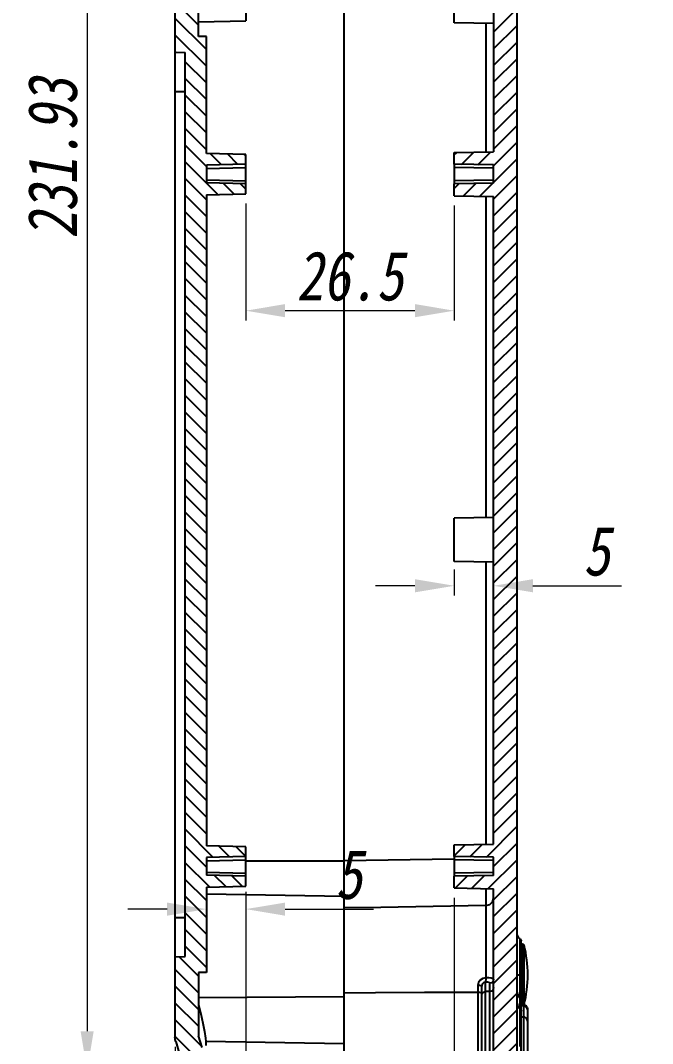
# Model space of a CAD drawing. Header units: millimetres. Extents: x 4697 to 5264, y 321 to 714.
# Drawn here: x 4864.1 to 4944.5, y 452.1 to 582.1 of the extents above; entities that cross this region are included whole.
import ezdxf

# ---------------------------------------------------------------- set-up
doc = ezdxf.new("R2010")
doc.units = ezdxf.units.MM
doc.layers.add('02___PRT_ALL_AXES', color=7, linetype='Continuous')
doc.layers.add('06___PRT_ALL_SURFS', color=7, linetype='Continuous')
doc.layers.add('dim', color=82, linetype='Continuous', lineweight=9)
doc.styles.add('wuwei', font='SimSun.ttf', dxfattribs={"width": 0.8, "oblique": 10})
doc.dimstyles.new('wuwei', dxfattribs={"dimscale": 2.5, "dimtxt": 2.5, "dimasz": 1.5, "dimexe": 0.3, "dimexo": 0.3, "dimgap": 0.5, "dimtad": 1, "dimdsep": 46, "dimtxsty": 'wuwei', "dimcen": 0, "dimclrd": 42, "dimclre": 82, "dimclrt": 82, "dimazin": 2, "dimtfac": 1, "dimtofl": 0, "dimtmove": 0, "dimatfit": 3, "dimfxl": 0, "dimlwd": 5, "dimlwe": 5, "dimarcsym": 0})

# ---------------------------------------------------------------- blocks, each defined once
blk = doc.blocks.new('*D11')
at = {"layer": 'Defpoints', "color": 0}
for p in [(4905.26, 680.55), (4872.59, 448.62), (4905.26, 448.62)]:
    blk.add_point(p, dxfattribs=at)
at = {"layer": 'dim', "color": 82, "lineweight": 5}
for p, q in [((4904.01, 680.55), (4871.34, 680.55)), ((4904.01, 448.62), (4871.34, 448.62))]:
    blk.add_line(p, q, dxfattribs=at)
at = {"layer": 'dim', "color": 42, "lineweight": 5}
blk.add_line((4872.59, 675.55), (4872.59, 453.62), dxfattribs=at)
at = {"layer": 'dim', "color": 42}
for points in [[(4871.76, 675.55), (4873.42, 675.55), (4872.59, 680.55)], [(4871.76, 453.62), (4873.42, 453.62), (4872.59, 448.62)]]:
    blk.add_solid(points, dxfattribs=at)
at = {"layer": 'dim', "color": 82, "insert": (4868.22, 564.58), "char_height": 6.25, "attachment_point": 5, "rotation": 90, "style": 'wuwei'}
blk.add_mtext('231.93', dxfattribs=at)
blk = doc.blocks.new('*D10')
at = {"layer": 'Defpoints', "color": 0}
for p in [(4892.76, 472.58), (4919.26, 471.83), (4892.76, 437.17)]:
    blk.add_point(p, dxfattribs=at)
at = {"layer": 'dim', "color": 82, "lineweight": 5}
for p, q in [((4892.76, 471.33), (4892.76, 435.92)), ((4919.26, 470.58), (4919.26, 435.92))]:
    blk.add_line(p, q, dxfattribs=at)
at = {"layer": 'dim', "color": 42, "lineweight": 5}
blk.add_line((4914.26, 437.17), (4897.76, 437.17), dxfattribs=at)
at = {"layer": 'dim', "color": 42}
for points in [[(4897.76, 438.01), (4897.76, 436.34), (4892.76, 437.17)], [(4914.26, 438.01), (4914.26, 436.34), (4919.26, 437.17)]]:
    blk.add_solid(points, dxfattribs=at)
at = {"layer": 'dim', "color": 82, "insert": (4906.01, 441.55), "char_height": 6.25, "attachment_point": 5, "style": 'wuwei'}
blk.add_mtext('26.5', dxfattribs=at)
blk = doc.blocks.new('*D9')
at = {"layer": 'Defpoints', "color": 0}
for p in [(4883.76, 452.88), (4928.56, 449.68), (4883.76, 428.71)]:
    blk.add_point(p, dxfattribs=at)
at = {"layer": 'dim', "color": 82, "lineweight": 5}
for p, q in [((4883.76, 451.63), (4883.76, 427.47)), ((4928.56, 448.43), (4928.56, 427.47))]:
    blk.add_line(p, q, dxfattribs=at)
at = {"layer": 'dim', "color": 42, "lineweight": 5}
blk.add_line((4923.56, 428.71), (4888.76, 428.71), dxfattribs=at)
at = {"layer": 'dim', "color": 42}
for points in [[(4888.76, 429.55), (4888.76, 427.88), (4883.76, 428.71)], [(4923.56, 429.55), (4923.56, 427.88), (4928.56, 428.71)]]:
    blk.add_solid(points, dxfattribs=at)
at = {"layer": 'dim', "color": 82, "insert": (4906.73, 433.09), "char_height": 6.25, "attachment_point": 5, "style": 'wuwei'}
blk.add_mtext('44.8', dxfattribs=at)
blk = doc.blocks.new('*D12')
at = {"layer": 'Defpoints', "color": 0}
for p in [(4887.76, 472.43), (4892.76, 472.58), (4892.76, 469.15)]:
    blk.add_point(p, dxfattribs=at)
at = {"layer": 'dim', "color": 82, "lineweight": 5}
for p, q in [((4887.76, 471.18), (4887.76, 467.9)), ((4892.76, 471.33), (4892.76, 467.9))]:
    blk.add_line(p, q, dxfattribs=at)
at = {"layer": 'dim', "color": 42, "lineweight": 5}
for p, q in [((4882.76, 469.15), (4877.76, 469.15)), ((4897.76, 469.15), (4909.01, 469.15))]:
    blk.add_line(p, q, dxfattribs=at)
at = {"layer": 'dim', "color": 42}
for points in [[(4882.76, 469.98), (4882.76, 468.31), (4887.76, 469.15)], [(4897.76, 469.98), (4897.76, 468.31), (4892.76, 469.15)]]:
    blk.add_solid(points, dxfattribs=at)
at = {"layer": 'dim', "color": 82, "insert": (4905.88, 473.52), "char_height": 6.25, "attachment_point": 5, "style": 'wuwei'}
blk.add_mtext('5', dxfattribs=at)
blk = doc.blocks.new('*D13')
at = {"layer": 'Defpoints', "color": 0}
for p in [(4919.26, 513.58), (4924.26, 513.5), (4924.26, 510.25)]:
    blk.add_point(p, dxfattribs=at)
at = {"layer": 'dim', "color": 82, "lineweight": 5}
for p, q in [((4919.26, 512.33), (4919.26, 509)), ((4924.26, 512.25), (4924.26, 509))]:
    blk.add_line(p, q, dxfattribs=at)
at = {"layer": 'dim', "color": 42, "lineweight": 5}
for p, q in [((4914.26, 510.25), (4909.26, 510.25)), ((4929.26, 510.25), (4940.51, 510.25))]:
    blk.add_line(p, q, dxfattribs=at)
at = {"layer": 'dim', "color": 42}
for points in [[(4914.26, 511.09), (4914.26, 509.42), (4919.26, 510.25)], [(4929.26, 511.09), (4929.26, 509.42), (4924.26, 510.25)]]:
    blk.add_solid(points, dxfattribs=at)
at = {"layer": 'dim', "color": 82, "insert": (4937.38, 514.63), "char_height": 6.25, "attachment_point": 5, "style": 'wuwei'}
blk.add_mtext('5', dxfattribs=at)
blk = doc.blocks.new('*D30')
at = {"layer": 'Defpoints', "color": 0}
for p in [(4892.76, 560.08), (4919.26, 559.83), (4892.76, 545.22)]:
    blk.add_point(p, dxfattribs=at)
at = {"layer": 'dim', "color": 82, "lineweight": 5}
for p, q in [((4892.76, 558.83), (4892.76, 543.97)), ((4919.26, 558.58), (4919.26, 543.97))]:
    blk.add_line(p, q, dxfattribs=at)
at = {"layer": 'dim', "color": 42, "lineweight": 5}
blk.add_line((4914.26, 545.22), (4897.76, 545.22), dxfattribs=at)
at = {"layer": 'dim', "color": 42}
for points in [[(4897.76, 546.06), (4897.76, 544.39), (4892.76, 545.22)], [(4914.26, 546.06), (4914.26, 544.39), (4919.26, 545.22)]]:
    blk.add_solid(points, dxfattribs=at)
at = {"layer": 'dim', "color": 82, "insert": (4906.01, 549.6), "char_height": 6.25, "attachment_point": 5, "style": 'wuwei'}
blk.add_mtext('26.5', dxfattribs=at)
blk = doc.blocks.new('*D34')
at = {"layer": 'Defpoints', "color": 0}
for p in [(4959.63, 615.31), (4947.59, 564.81), (4953.48, 564.81)]:
    blk.add_point(p, dxfattribs=at)
at = {"layer": 'dim', "color": 82, "lineweight": 5}
for p, q in [((4958.38, 615.31), (4946.34, 615.31)), ((4952.23, 564.81), (4946.34, 564.81))]:
    blk.add_line(p, q, dxfattribs=at)
at = {"layer": 'dim', "color": 42, "lineweight": 5}
blk.add_line((4947.59, 610.31), (4947.59, 569.81), dxfattribs=at)
at = {"layer": 'dim', "color": 42}
for points in [[(4946.76, 610.31), (4948.43, 610.31), (4947.59, 615.31)], [(4946.76, 569.81), (4948.43, 569.81), (4947.59, 564.81)]]:
    blk.add_solid(points, dxfattribs=at)
at = {"layer": 'dim', "color": 82, "insert": (4943.22, 590.06), "char_height": 6.25, "attachment_point": 5, "rotation": 90, "style": 'wuwei'}
blk.add_mtext('50.5', dxfattribs=at)
blk = doc.blocks.new('A$C41643B52')
at = {"color": 7, "linetype": 'Continuous'}
for p, q in [((-808.49, 346.61), (-808.49, 574.69)), ((-827.49, 549.38), (-827.49, 461.86)), ((-789.99, 476.52), (-789.99, 491.14)), ((-830.49, 345.99), (-830.49, 487.97)), ((-822.49, 478.27), (-822.49, 483.77)), ((-795.99, 483.52), (-795.99, 478.52)), ((-786.99, 481.86), (-786.99, 349.32)), ((-827.49, 478.18), (-822.49, 478.27)), ((-826.51, 478.2), (-826.51, 461.84)), ((-789.99, 478.36), (-795.99, 478.52)), ((-790.99, 476.52), (-789.99, 476.52)), ((-790.99, 461.65), (-790.99, 476.52)), ((-786.99, 474.52), (-788.29, 474.47)), ((-788.29, 359.57), (-788.29, 474.47)), ((-786.99, 469.52), (-788.29, 469.52)), ((-822.49, 461.77), (-827.49, 461.86)), ((-822.49, 460.27), (-822.49, 461.77)), ((-795.99, 461.52), (-790.99, 461.65)), ((-795.99, 456.52), (-795.99, 461.52)), ((-827.49, 460.18), (-822.49, 460.27)), ((-827.49, 457.86), (-827.49, 460.18)), ((-795.99, 460.27), (-790.99, 460.14)), ((-790.99, 459.74), (-795.99, 459.87)), ((-790.99, 460.14), (-790.99, 457.9)), ((-827.49, 457.86), (-822.49, 457.77)), ((-790.99, 458.3), (-795.99, 458.17)), ((-795.99, 457.77), (-790.99, 457.9)), ((-822.49, 456.27), (-822.49, 457.77)), ((-790.99, 456.39), (-795.99, 456.52)), ((-822.49, 456.27), (-827.49, 456.18)), ((-827.49, 373.86), (-827.49, 456.18)), ((-826.51, 456.2), (-826.51, 415.34)), ((-790.99, 456.39), (-790.99, 373.65)), ((-827.49, 415.36), (-822.49, 415.27)), ((-822.49, 409.77), (-822.49, 415.27)), ((-827.49, 409.68), (-822.49, 409.77)), ((-826.51, 409.7), (-826.51, 373.84)), ((-822.49, 373.77), (-827.49, 373.86)), ((-822.49, 372.27), (-822.49, 373.77)), ((-795.99, 373.52), (-790.99, 373.65)), ((-795.99, 368.52), (-795.99, 373.52)), ((-827.49, 372.18), (-822.49, 372.27)), ((-827.49, 369.86), (-827.49, 372.18)), ((-795.99, 372.27), (-790.99, 372.14)), ((-790.99, 372.14), (-790.99, 369.9)), ((-822.49, 371.94), (-808.49, 371.71)), ((-808.49, 371.68), (-795.99, 371.68)), ((-790.99, 371.74), (-795.99, 371.87)), ((-827.49, 369.86), (-822.49, 369.77)), ((-822.49, 368.27), (-822.49, 369.77)), ((-790.99, 370.3), (-795.99, 370.17)), ((-795.99, 369.77), (-790.99, 369.9)), ((-822.49, 368.27), (-827.49, 368.18)), ((-827.49, 346.37), (-827.49, 368.18)), ((-790.99, 368.39), (-795.99, 368.52)), ((-790.99, 368.39), (-790.99, 357.52)), ((-808.49, 367.2), (-790.99, 367.5)), ((-826.51, 366.03), (-826.51, 356.84)), ((-786.99, 364.52), (-788.29, 364.52)), ((-830.99, 354.31), (-830.99, 361.56)), ((-830.87, 361.8), (-830.68, 361.97)), ((-830.87, 361.79), (-830.87, 361.8)), ((-830.87, 361.8), (-830.87, 361.8)), ((-830.87, 360.94), (-830.87, 361.79)), ((-830.68, 361.97), (-830.54, 362.21)), ((-830.54, 362.21), (-830.49, 362.47)), ((-831.33, 361.04), (-831.33, 353.42)), ((-831.14, 361.19), (-831.14, 353.43)), ((-830.87, 357.22), (-830.87, 360.94)), ((-786.99, 359.52), (-788.29, 359.57)), ((-830.49, 357.22), (-830.99, 357.22)), ((-790.99, 357.52), (-789.99, 357.52)), ((-789.99, 357.52), (-789.99, 349.46)), ((-830.87, 354.43), (-830.87, 355.13)), ((-827.01, 347.27), (-827.01, 356.18)), ((-827.01, 355.12), (-826.47, 355.1)), ((-826.47, 346.81), (-826.47, 356.32)), ((-825.99, 346.75), (-825.99, 355.8)), ((-825.5, 355.91), (-825.5, 355.04)), ((-830.99, 345), (-830.99, 354.19)), ((-830.98, 354.08), (-830.99, 354)), ((-830.87, 354.43), (-830.72, 354.58)), ((-830.87, 353.63), (-830.87, 354.43)), ((-830.54, 354.69), (-830.67, 354.43)), ((-830.49, 354.97), (-830.54, 354.69)), ((-808.49, 354.42), (-789.99, 354.31)), ((-831.79, 352.79), (-831.77, 352.94)), ((-831.79, 352.92), (-831.79, 346.12)), ((-830.99, 353.43), (-831.3, 353.42)), ((-831.3, 353.42), (-831.3, 345.62)), ((-831.3, 353.26), (-830.99, 353.27)), ((-830.87, 348.14), (-830.87, 353.63)), ((-831.3, 351.86), (-830.99, 351.86)), ((-808.49, 348.45), (-790.93, 348.75)), ((-790.44, 347.99), (-789.99, 349.46)), ((-787.08, 348.74), (-788.78, 343.1))]:
    blk.add_line(p, q, dxfattribs=at)
at = {"color": 40, "linetype": 'Continuous'}
for p, q in [((-827.49, 477.06), (-830.49, 480.06)), ((-789.99, 477.97), (-786.99, 480.97)), ((-790.99, 474.85), (-786.99, 478.85)), ((-827.49, 474.93), (-830.49, 477.93)), ((-790.99, 472.73), (-786.99, 476.73)), ((-827.49, 472.81), (-830.49, 475.81)), ((-827.49, 470.69), (-830.49, 473.69)), ((-787.08, 474.52), (-786.99, 474.61)), ((-790.99, 470.61), (-788.29, 473.31)), ((-827.49, 468.57), (-830.49, 471.57)), ((-790.99, 468.49), (-788.29, 471.19)), ((-827.49, 466.45), (-830.49, 469.45)), ((-790.99, 466.37), (-788.29, 469.07)), ((-827.49, 464.33), (-830.49, 467.33)), ((-790.99, 464.25), (-788.29, 466.95)), ((-827.49, 462.21), (-830.49, 465.21)), ((-790.99, 462.12), (-788.29, 464.82)), ((-827.49, 460.09), (-830.49, 463.09)), ((-825.5, 460.22), (-827.13, 461.85)), ((-823.42, 460.25), (-824.97, 461.81)), ((-822.49, 461.45), (-822.82, 461.78)), ((-790.99, 460), (-788.29, 462.7)), ((-827.49, 457.96), (-830.49, 460.96)), ((-795.99, 461.37), (-795.83, 461.52)), ((-794.99, 460.24), (-793.65, 461.58)), ((-792.92, 460.19), (-791.48, 461.64)), ((-792.44, 456.43), (-788.29, 460.58)), ((-827.49, 455.84), (-830.49, 458.84)), ((-825.74, 456.21), (-827.38, 457.86)), ((-823.65, 456.25), (-825.22, 457.82)), ((-794.51, 456.48), (-793.15, 457.84)), ((-790.99, 455.76), (-788.29, 458.46)), ((-827.49, 453.72), (-830.49, 456.72)), ((-822.49, 457.21), (-823.06, 457.78)), ((-795.99, 457.12), (-795.33, 457.79)), ((-790.99, 453.64), (-788.29, 456.34)), ((-827.49, 451.6), (-830.49, 454.6)), ((-790.99, 451.52), (-788.29, 454.22)), ((-827.49, 449.48), (-830.49, 452.48)), ((-790.99, 449.4), (-788.29, 452.1)), ((-827.49, 447.36), (-830.49, 450.36)), ((-790.99, 447.28), (-788.29, 449.98)), ((-827.49, 445.24), (-830.49, 448.24)), ((-790.99, 445.15), (-788.29, 447.85)), ((-827.49, 443.12), (-830.49, 446.12)), ((-790.99, 443.03), (-788.29, 445.73)), ((-827.49, 440.99), (-830.49, 443.99)), ((-790.99, 440.91), (-788.29, 443.61)), ((-827.49, 438.87), (-830.49, 441.87)), ((-790.99, 438.79), (-788.29, 441.49)), ((-827.49, 436.75), (-830.49, 439.75)), ((-790.99, 436.67), (-788.29, 439.37)), ((-827.49, 434.63), (-830.49, 437.63)), ((-790.99, 434.55), (-788.29, 437.25)), ((-827.49, 432.51), (-830.49, 435.51)), ((-790.99, 432.43), (-788.29, 435.13)), ((-827.49, 430.39), (-830.49, 433.39)), ((-790.99, 430.3), (-788.29, 433)), ((-827.49, 428.27), (-830.49, 431.27)), ((-790.99, 428.18), (-788.29, 430.88)), ((-827.49, 426.14), (-830.49, 429.14)), ((-790.99, 426.06), (-788.29, 428.76)), ((-827.49, 424.02), (-830.49, 427.02)), ((-790.99, 423.94), (-788.29, 426.64)), ((-827.49, 421.9), (-830.49, 424.9)), ((-790.99, 421.82), (-788.29, 424.52)), ((-827.49, 419.78), (-830.49, 422.78)), ((-790.99, 419.7), (-788.29, 422.4)), ((-827.49, 417.66), (-830.49, 420.66)), ((-790.99, 417.58), (-788.29, 420.28)), ((-827.49, 415.54), (-830.49, 418.54)), ((-790.99, 415.46), (-788.29, 418.16)), ((-827.49, 413.42), (-830.49, 416.42)), ((-790.99, 413.33), (-788.29, 416.03)), ((-827.49, 411.3), (-830.49, 414.3)), ((-790.99, 411.21), (-788.29, 413.91)), ((-827.49, 409.17), (-830.49, 412.17)), ((-790.99, 409.09), (-788.29, 411.79)), ((-827.49, 407.05), (-830.49, 410.05)), ((-790.99, 406.97), (-788.29, 409.67)), ((-827.49, 404.93), (-830.49, 407.93)), ((-790.99, 404.85), (-788.29, 407.55)), ((-827.49, 402.81), (-830.49, 405.81)), ((-790.99, 402.73), (-788.29, 405.43)), ((-827.49, 400.69), (-830.49, 403.69)), ((-790.99, 400.61), (-788.29, 403.31)), ((-827.49, 398.57), (-830.49, 401.57)), ((-790.99, 398.48), (-788.29, 401.18)), ((-827.49, 396.45), (-830.49, 399.45)), ((-790.99, 396.36), (-788.29, 399.06)), ((-827.49, 394.32), (-830.49, 397.32)), ((-790.99, 394.24), (-788.29, 396.94)), ((-827.49, 392.2), (-830.49, 395.2)), ((-790.99, 392.12), (-788.29, 394.82)), ((-827.49, 390.08), (-830.49, 393.08)), ((-790.99, 390), (-788.29, 392.7)), ((-827.49, 387.96), (-830.49, 390.96)), ((-790.99, 387.88), (-788.29, 390.58)), ((-827.49, 385.84), (-830.49, 388.84)), ((-790.99, 385.76), (-788.29, 388.46)), ((-827.49, 383.72), (-830.49, 386.72)), ((-790.99, 383.64), (-788.29, 386.34)), ((-827.49, 381.6), (-830.49, 384.6)), ((-790.99, 381.51), (-788.29, 384.21)), ((-827.49, 379.48), (-830.49, 382.48)), ((-790.99, 379.39), (-788.29, 382.09)), ((-827.49, 377.35), (-830.49, 380.35)), ((-790.99, 377.27), (-788.29, 379.97)), ((-827.49, 375.23), (-830.49, 378.23)), ((-790.99, 375.15), (-788.29, 377.85)), ((-826.58, 372.2), (-830.49, 376.11)), ((-791.86, 372.16), (-788.29, 375.73)), ((-827.49, 370.99), (-830.49, 373.99)), ((-824.49, 372.24), (-826.09, 373.83)), ((-822.49, 372.35), (-823.93, 373.8)), ((-795.99, 372.27), (-794.71, 373.55)), ((-793.92, 372.22), (-792.53, 373.61)), ((-790.99, 370.91), (-788.29, 373.61)), ((-826.82, 368.19), (-830.49, 371.87)), ((-791.38, 368.4), (-788.29, 371.49)), ((-827.49, 366.75), (-830.49, 369.75)), ((-824.73, 368.23), (-826.34, 369.84)), ((-822.65, 368.27), (-824.18, 369.8)), ((-795.51, 368.51), (-794.2, 369.82)), ((-793.44, 368.45), (-792.02, 369.87)), ((-790.99, 366.67), (-788.29, 369.37)), ((-827.49, 364.63), (-830.49, 367.63)), ((-790.99, 364.54), (-788.29, 367.24)), ((-827.49, 362.5), (-830.49, 365.5)), ((-790.99, 362.42), (-788.29, 365.12)), ((-827.49, 360.38), (-830.49, 363.38)), ((-790.99, 360.3), (-788.29, 363)), ((-827.49, 358.26), (-830.49, 361.26)), ((-790.99, 358.18), (-788.29, 360.88)), ((-827.49, 356.14), (-830.49, 359.14)), ((-789.99, 357.06), (-787.51, 359.54)), ((-789.99, 354.94), (-786.99, 357.94)), ((-827.49, 354.02), (-830.49, 357.02)), ((-789.99, 352.82), (-786.99, 355.82)), ((-827.49, 351.9), (-830.49, 354.9)), ((-827.49, 349.78), (-830.49, 352.78)), ((-789.99, 350.69), (-786.99, 353.69)), ((-790.38, 348.18), (-786.99, 351.57)), ((-827.49, 347.66), (-830.49, 350.66)), ((-792.99, 343.45), (-786.99, 349.45)), ((-823.88, 341.92), (-830.49, 348.53))]:
    blk.add_line(p, q, dxfattribs=at)
at = {"color": 7, "linetype": 'Continuous'}
for points in [[(-826.51, 368.2), (-826.51, 367.01), (-826.51, 366.35), (-826.51, 366.03)], [(-826.51, 366.03), (-827, 366.17), (-827.36, 366.53), (-827.49, 367.03)], [(-826.51, 366.03), (-819.81, 365.92), (-813.14, 365.81), (-808.49, 365.73)], [(-830.87, 361.8), (-830.93, 361.73), (-830.98, 361.65), (-830.99, 361.56)], [(-830.87, 355.13), (-830.87, 356.2), (-830.87, 357.22)], [(-827.49, 356.66), (-827.41, 356.73), (-827.2, 356.8), (-826.88, 356.84), (-826.51, 356.85)], [(-827.49, 356.66), (-827.46, 356.46), (-827.37, 356.31), (-827.21, 356.21), (-827.01, 356.18)], [(-826.51, 356.84), (-826.49, 356.61), (-826.48, 356.43), (-826.47, 356.32)], [(-826.51, 356.84), (-826.11, 356.77), (-825.78, 356.56), (-825.57, 356.26), (-825.5, 355.91)], [(-830.72, 354.58), (-830.55, 354.88), (-830.49, 355.22)], [(-827.49, 355.61), (-827.46, 355.41), (-827.37, 355.25), (-827.21, 355.15), (-827.01, 355.12)], [(-827.01, 356.18), (-826.94, 356.25), (-826.76, 356.31), (-826.47, 356.32)], [(-826.47, 356.32), (-826.24, 356.25), (-826.06, 356.05), (-825.99, 355.8)], [(-825.99, 354.6), (-826.05, 354.85), (-826.23, 355.03), (-826.47, 355.1)], [(-825.5, 355.91), (-825.71, 355.9), (-825.87, 355.88), (-825.96, 355.84), (-825.99, 355.8)], [(-830.67, 354.43), (-830.94, 354.16), (-830.98, 354.08)], [(-825.5, 355.04), (-825.71, 355.03), (-825.87, 355), (-825.96, 354.95), (-825.99, 354.88)], [(-825.5, 355.04), (-825.5, 353.38), (-825.5, 351.68), (-825.5, 350.1), (-825.5, 348.76), (-825.5, 347.77), (-825.5, 347.22)], [(-808.49, 354.95), (-812.47, 354.97), (-818.73, 355.01), (-825.5, 355.04)], [(-831.77, 352.94), (-831.7, 353.07), (-831.59, 353.17), (-831.45, 353.24), (-831.3, 353.26)], [(-830.87, 352.86), (-830.94, 352.8), (-830.98, 352.72), (-830.99, 352.63)], [(-830.49, 353.64), (-830.52, 353.42), (-830.59, 353.21), (-830.71, 353.02), (-830.87, 352.86)], [(-789.99, 353.46), (-790.28, 352.26), (-790.55, 351.07), (-790.76, 350.01), (-790.89, 349.2), (-790.93, 348.75)], [(-831.79, 351.36), (-831.77, 351.51), (-831.7, 351.65), (-831.59, 351.76), (-831.45, 351.83), (-831.3, 351.86)], [(-790.93, 348.75), (-790.93, 348.57), (-790.92, 348.4), (-790.91, 348.24)]]:
    blk.add_lwpolyline(points, dxfattribs=at)
for centre, radius, start, end in [((-831.13, 360.99), 0.2, 91, 166.1829), ((-830.69, 354.2), 0.3, 127.9807, 180), ((-831.29, 352.92), 0.5, 91, 180), ((-788.99, 349.32), 2, 343.1248, 359.9999)]:
    blk.add_arc(centre, radius, start, end, dxfattribs=at)
at = {"layer": '02___PRT_ALL_AXES', "color": 7, "linetype": 'Continuous'}
blk.add_line((-830.99, 361.19), (-831.14, 361.19), dxfattribs=at)
blk.add_arc((-815.8, 357.22), 15.99, 166.1829, 193.7549, dxfattribs=at)
at = {"layer": '06___PRT_ALL_SURFS', "color": 7, "linetype": 'Continuous'}
for p, q in [((-827.49, 460.18), (-822.49, 460.27)), ((-827.49, 459.78), (-822.49, 459.87)), ((-822.49, 460.27), (-822.49, 457.77)), ((-827.49, 458.26), (-822.49, 458.17)), ((-827.49, 457.86), (-822.49, 457.77)), ((-827.49, 372.18), (-822.49, 372.27)), ((-822.49, 372.27), (-822.49, 369.77)), ((-827.49, 371.78), (-822.49, 371.87)), ((-827.49, 370.26), (-822.49, 370.17)), ((-827.49, 369.86), (-822.49, 369.77))]:
    blk.add_line(p, q, dxfattribs=at)

msp = doc.modelspace()

# ---------------------------------------------------------------- block references
at = {"xscale": -1}
msp.add_blockref('A$C41643B52', (4096.767, 103.564), dxfattribs=at)

# ---------------------------------------------------------------- dimensions: what is measured, and where the dimension line sits
at = {"layer": 'dim'}
for base, p1, p2, angle, picture, middle in [((4872.59, 448.619), (4905.257, 680.548), (4905.257, 448.619), 270, '*D11', (4872.59, 564.584)), ((4883.757, 428.715), (4928.557, 449.683), (4883.757, 452.88), 180, '*D9', (4906.734, 428.715))]:
    dim = msp.add_linear_dim(base=base, p1=p1, p2=p2, angle=angle, dimstyle='wuwei', override={"dimasz": 2, "dimexe": 0.49975, "dimexo": 0.49975, "dimgap": 0.49975}, dxfattribs=at)
    dim.commit()
    dim.dimension.update_dxf_attribs({"geometry": picture, "text_midpoint": middle, "dimtype": 160})
for base, p1, p2, angle, picture, middle in [((4947.593, 564.812), (4959.628, 615.312), (4953.478, 564.812), 90, '*D34', (4943.219, 590.062)), ((4892.757, 545.222), (4919.257, 559.833), (4892.757, 560.084), 180, '*D30', (4906.007, 549.597)), ((4924.257, 510.254), (4919.257, 513.583), (4924.257, 513.496), 180, '*D13', (4937.383, 514.628)), ((4892.757, 469.148), (4887.757, 472.427), (4892.757, 472.584), 180, '*D12', (4905.883, 473.522)), ((4892.757, 437.173), (4919.257, 471.833), (4892.757, 472.584), 180, '*D10', (4906.007, 441.548))]:
    dim = msp.add_linear_dim(base=base, p1=p1, p2=p2, angle=angle, dimstyle='wuwei', override={"dimasz": 2, "dimexe": 0.49975, "dimexo": 0.49975, "dimgap": 0.49975}, dxfattribs=at)
    dim.commit()
    dim.dimension.update_dxf_attribs({"geometry": picture, "text_midpoint": middle})

doc.saveas('drawing.dxf')
